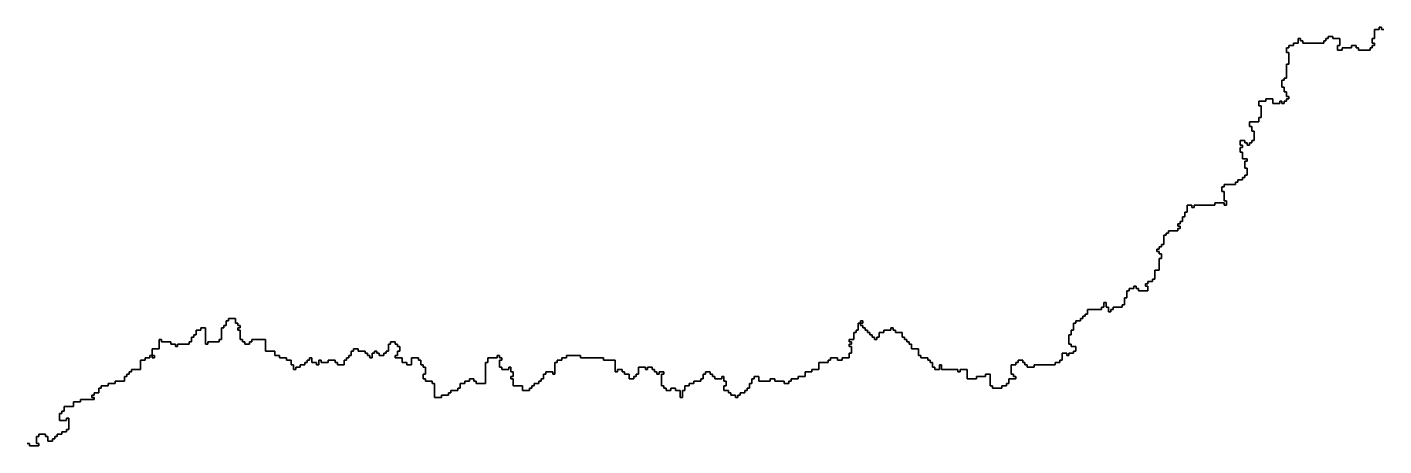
# Model space of a CAD drawing. Header units: inches. Extents: x -98695 to 376223, y 1122520 to 1501782.
# Drawn here: x 84936 to 103013, y 1211729 to 1217312 of the extents above; entities that cross this region are included whole.
import ezdxf

# ---------------------------------------------------------------- set-up
doc = ezdxf.new("R2010")
doc.units = ezdxf.units.IN
doc.header["$MEASUREMENT"] = 0
doc.layers.add('subs1', color=7, linetype='Continuous', true_color=0xc8dcf7)

msp = doc.modelspace()

# ---------------------------------------------------------------- linework, layer by layer
at = {"layer": 'subs1'}
for points in [[(103013, 1217281, 0), (102982, 1217281, 0), (102982, 1217312, 0), (102951, 1217312, 0), (102951, 1217281, 0), (102889, 1217281, 0), (102889, 1217158, 0), (102858, 1217158, 0), (102858, 1217096, 0), (102889, 1217096, 0), (102889, 1217065, 0), (102858, 1217065, 0), (102858, 1217034, 0), (102828, 1217034, 0), (102828, 1217004, 0), (102673, 1217004, 0), (102673, 1217034, 0), (102642, 1217034, 0), (102642, 1217065, 0), (102581, 1217065, 0), (102581, 1217034, 0), (102457, 1217034, 0), (102457, 1217004, 0), (102396, 1217004, 0), (102396, 1217065, 0), (102427, 1217065, 0), (102427, 1217158, 0), (102334, 1217158, 0), (102334, 1217189, 0), (102272, 1217189, 0), (102272, 1217158, 0), (102241, 1217158, 0), (102241, 1217127, 0), (102211, 1217127, 0), (102211, 1217096, 0), (101933, 1217096, 0), (101933, 1217127, 0), (101902, 1217127, 0), (101902, 1217158, 0), (101871, 1217158, 0), (101871, 1217096, 0), (101810, 1217096, 0), (101810, 1217065, 0), (101748, 1217065, 0), (101748, 1217034, 0), (101717, 1217034, 0), (101717, 1216973, 0), (101748, 1216973, 0), (101748, 1216818, 0), (101717, 1216818, 0), (101717, 1216633, 0), (101686, 1216633, 0), (101686, 1216603, 0), (101655, 1216603, 0), (101655, 1216510, 0), (101686, 1216510, 0), (101686, 1216448, 0), (101717, 1216448, 0), (101717, 1216387, 0), (101748, 1216387, 0), (101748, 1216356, 0), (101717, 1216356, 0), (101717, 1216325, 0), (101686, 1216325, 0), (101686, 1216294, 0), (101655, 1216294, 0), (101655, 1216325, 0), (101625, 1216325, 0), (101625, 1216294, 0), (101532, 1216294, 0), (101532, 1216356, 0), (101439, 1216356, 0), (101439, 1216325, 0), (101347, 1216325, 0), (101347, 1216263, 0), (101378, 1216263, 0), (101378, 1216109, 0), (101347, 1216109, 0), (101347, 1216047, 0), (101224, 1216047, 0), (101224, 1215986, 0), (101254, 1215986, 0), (101254, 1215924, 0), (101285, 1215924, 0), (101285, 1215800, 0), (101254, 1215800, 0), (101254, 1215770, 0), (101224, 1215770, 0), (101224, 1215739, 0), (101193, 1215739, 0), (101193, 1215770, 0), (101162, 1215770, 0), (101162, 1215800, 0), (101100, 1215800, 0), (101100, 1215739, 0), (101131, 1215739, 0), (101131, 1215708, 0), (101100, 1215708, 0), (101100, 1215646, 0), (101131, 1215646, 0), (101131, 1215554, 0), (101193, 1215554, 0), (101193, 1215523, 0), (101162, 1215523, 0), (101162, 1215430, 0), (101193, 1215430, 0), (101193, 1215338, 0), (101162, 1215338, 0), (101162, 1215307, 0), (101131, 1215307, 0), (101131, 1215276, 0), (101069, 1215276, 0), (101069, 1215245, 0), (101038, 1215245, 0), (101038, 1215214, 0), (100884, 1215214, 0), (100884, 1215184, 0), (100853, 1215184, 0), (100853, 1215122, 0), (100884, 1215122, 0), (100884, 1214998, 0), (100915, 1214998, 0), (100915, 1214937, 0), (100884, 1214937, 0), (100884, 1214968, 0), (100761, 1214968, 0), (100761, 1214937, 0), (100483, 1214937, 0), (100483, 1214906, 0), (100452, 1214906, 0), (100452, 1214937, 0), (100391, 1214937, 0), (100391, 1214844, 0), (100360, 1214844, 0), (100360, 1214783, 0), (100329, 1214783, 0), (100329, 1214721, 0), (100298, 1214721, 0), (100298, 1214690, 0), (100267, 1214690, 0), (100267, 1214659, 0), (100298, 1214659, 0), (100298, 1214628, 0), (100267, 1214628, 0), (100267, 1214597, 0), (100144, 1214597, 0), (100144, 1214567, 0), (100113, 1214567, 0), (100113, 1214536, 0), (100082, 1214536, 0), (100082, 1214412, 0), (100051, 1214412, 0), (100051, 1214382, 0), (100020, 1214382, 0), (100020, 1214351, 0), (99990, 1214351, 0), (99990, 1214320, 0), (100020, 1214320, 0), (100020, 1214289, 0), (100051, 1214289, 0), (100051, 1214227, 0), (100020, 1214227, 0), (100020, 1214073, 0), (99959, 1214073, 0), (99959, 1213950, 0), (99928, 1213950, 0), (99928, 1213919, 0), (99866, 1213919, 0), (99866, 1213888, 0), (99835, 1213888, 0), (99835, 1213857, 0), (99866, 1213857, 0), (99866, 1213795, 0), (99743, 1213795, 0), (99743, 1213826, 0), (99712, 1213826, 0), (99712, 1213857, 0), (99681, 1213857, 0), (99681, 1213826, 0), (99619, 1213826, 0), (99619, 1213795, 0), (99589, 1213795, 0), (99589, 1213703, 0), (99558, 1213703, 0), (99558, 1213610, 0), (99527, 1213610, 0), (99527, 1213580, 0), (99404, 1213580, 0), (99404, 1213549, 0), (99373, 1213549, 0), (99373, 1213518, 0), (99342, 1213518, 0), (99342, 1213580, 0), (99311, 1213580, 0), (99311, 1213641, 0), (99280, 1213641, 0), (99280, 1213580, 0), (99249, 1213580, 0), (99249, 1213549, 0), (99064, 1213549, 0), (99064, 1213487, 0), (99033, 1213487, 0), (99033, 1213456, 0), (99003, 1213456, 0), (99003, 1213425, 0), (98972, 1213425, 0), (98972, 1213394, 0), (98910, 1213394, 0), (98910, 1213364, 0), (98879, 1213364, 0), (98879, 1213271, 0), (98848, 1213271, 0), (98848, 1213209, 0), (98817, 1213209, 0), (98817, 1213086, 0), (98848, 1213086, 0), (98848, 1213055, 0), (98910, 1213055, 0), (98910, 1212993, 0), (98879, 1212993, 0), (98879, 1212963, 0), (98817, 1212963, 0), (98817, 1212932, 0), (98787, 1212932, 0), (98787, 1212963, 0), (98725, 1212963, 0), (98725, 1212870, 0), (98694, 1212870, 0), (98694, 1212839, 0), (98632, 1212839, 0), (98632, 1212808, 0), (98355, 1212808, 0), (98355, 1212778, 0), (98262, 1212778, 0), (98262, 1212808, 0), (98231, 1212808, 0), (98231, 1212839, 0), (98201, 1212839, 0), (98201, 1212870, 0), (98139, 1212870, 0), (98139, 1212839, 0), (98108, 1212839, 0), (98108, 1212808, 0), (98046, 1212808, 0), (98046, 1212685, 0), (98077, 1212685, 0), (98077, 1212654, 0), (98108, 1212654, 0), (98108, 1212623, 0), (98015, 1212623, 0), (98015, 1212562, 0), (97985, 1212562, 0), (97985, 1212531, 0), (97923, 1212531, 0), (97923, 1212500, 0), (97800, 1212500, 0), (97800, 1212531, 0), (97769, 1212531, 0), (97769, 1212685, 0), (97707, 1212685, 0), (97707, 1212654, 0), (97584, 1212654, 0), (97584, 1212623, 0), (97460, 1212623, 0), (97460, 1212747, 0), (97368, 1212747, 0), (97368, 1212716, 0), (97337, 1212716, 0), (97337, 1212747, 0), (97121, 1212747, 0), (97121, 1212808, 0), (97090, 1212808, 0), (97090, 1212747, 0), (97028, 1212747, 0), (97028, 1212778, 0), (96998, 1212778, 0), (96998, 1212839, 0), (96967, 1212839, 0), (96967, 1212870, 0), (96936, 1212870, 0), (96936, 1212901, 0), (96843, 1212901, 0), (96843, 1212932, 0), (96812, 1212932, 0), (96812, 1213024, 0), (96720, 1213024, 0), (96720, 1213086, 0), (96689, 1213086, 0), (96689, 1213117, 0), (96658, 1213117, 0), (96658, 1213148, 0), (96627, 1213148, 0), (96627, 1213179, 0), (96597, 1213179, 0), (96597, 1213240, 0), (96504, 1213240, 0), (96504, 1213271, 0), (96473, 1213271, 0), (96473, 1213302, 0), (96442, 1213302, 0), (96442, 1213271, 0), (96350, 1213271, 0), (96350, 1213240, 0), (96288, 1213240, 0), (96288, 1213179, 0), (96257, 1213179, 0), (96257, 1213148, 0), (96226, 1213148, 0), (96226, 1213179, 0), (96195, 1213179, 0), (96195, 1213209, 0), (96165, 1213209, 0), (96165, 1213240, 0), (96134, 1213240, 0), (96134, 1213271, 0), (96103, 1213271, 0), (96103, 1213302, 0), (96072, 1213302, 0), (96072, 1213333, 0), (96041, 1213333, 0), (96041, 1213364, 0), (96072, 1213364, 0), (96072, 1213394, 0), (96041, 1213394, 0), (96041, 1213364, 0), (96010, 1213364, 0), (96010, 1213271, 0), (95980, 1213271, 0), (95980, 1213240, 0), (95949, 1213240, 0), (95949, 1213148, 0), (95887, 1213148, 0), (95887, 1213117, 0), (95918, 1213117, 0), (95918, 1213086, 0), (95887, 1213086, 0), (95887, 1213055, 0), (95918, 1213055, 0), (95918, 1212963, 0), (95887, 1212963, 0), (95887, 1212901, 0), (95794, 1212901, 0), (95794, 1212870, 0), (95733, 1212870, 0), (95733, 1212901, 0), (95640, 1212901, 0), (95640, 1212870, 0), (95609, 1212870, 0), (95609, 1212839, 0), (95486, 1212839, 0), (95486, 1212747, 0), (95393, 1212747, 0), (95393, 1212716, 0), (95301, 1212716, 0), (95301, 1212654, 0), (95208, 1212654, 0), (95208, 1212623, 0), (95116, 1212623, 0), (95116, 1212592, 0), (95085, 1212592, 0), (95085, 1212562, 0), (95023, 1212562, 0), (95023, 1212592, 0), (94900, 1212592, 0), (94900, 1212623, 0), (94838, 1212623, 0), (94838, 1212592, 0), (94684, 1212592, 0), (94684, 1212654, 0), (94622, 1212654, 0), (94622, 1212623, 0), (94591, 1212623, 0), (94591, 1212562, 0), (94561, 1212562, 0), (94561, 1212500, 0), (94530, 1212500, 0), (94530, 1212469, 0), (94499, 1212469, 0), (94499, 1212438, 0), (94437, 1212438, 0), (94437, 1212407, 0), (94406, 1212407, 0), (94406, 1212376, 0), (94376, 1212376, 0), (94376, 1212407, 0), (94314, 1212407, 0), (94314, 1212438, 0), (94283, 1212438, 0), (94283, 1212469, 0), (94221, 1212469, 0), (94221, 1212531, 0), (94252, 1212531, 0), (94252, 1212592, 0), (94221, 1212592, 0), (94221, 1212654, 0), (94190, 1212654, 0), (94190, 1212623, 0), (94098, 1212623, 0), (94098, 1212654, 0), (94067, 1212654, 0), (94067, 1212685, 0), (94036, 1212685, 0), (94036, 1212716, 0), (93975, 1212716, 0), (93975, 1212685, 0), (93944, 1212685, 0), (93944, 1212623, 0), (93913, 1212623, 0), (93913, 1212592, 0), (93820, 1212592, 0), (93820, 1212562, 0), (93759, 1212562, 0), (93759, 1212531, 0), (93697, 1212531, 0), (93697, 1212469, 0), (93666, 1212469, 0), (93666, 1212376, 0), (93635, 1212376, 0), (93635, 1212469, 0), (93574, 1212469, 0), (93574, 1212500, 0), (93512, 1212500, 0), (93512, 1212469, 0), (93450, 1212469, 0), (93450, 1212500, 0), (93419, 1212500, 0), (93419, 1212531, 0), (93388, 1212531, 0), (93388, 1212685, 0), (93419, 1212685, 0), (93419, 1212716, 0), (93358, 1212716, 0), (93358, 1212685, 0), (93327, 1212685, 0), (93327, 1212716, 0), (93296, 1212716, 0), (93296, 1212747, 0), (93265, 1212747, 0), (93265, 1212778, 0), (93203, 1212778, 0), (93203, 1212747, 0), (93173, 1212747, 0), (93173, 1212778, 0), (93080, 1212778, 0), (93080, 1212685, 0), (93049, 1212685, 0), (93049, 1212654, 0), (93018, 1212654, 0), (93018, 1212623, 0), (92957, 1212623, 0), (92957, 1212685, 0), (92895, 1212685, 0), (92895, 1212716, 0), (92864, 1212716, 0), (92864, 1212747, 0), (92802, 1212747, 0), (92802, 1212716, 0), (92771, 1212716, 0), (92771, 1212870, 0), (92617, 1212870, 0), (92617, 1212901, 0), (92309, 1212901, 0), (92309, 1212932, 0), (92124, 1212932, 0), (92124, 1212901, 0), (92062, 1212901, 0), (92062, 1212870, 0), (92000, 1212870, 0), (92000, 1212839, 0), (91969, 1212839, 0), (91969, 1212685, 0), (91939, 1212685, 0), (91939, 1212716, 0), (91846, 1212716, 0), (91846, 1212685, 0), (91815, 1212685, 0), (91815, 1212623, 0), (91784, 1212623, 0), (91784, 1212592, 0), (91754, 1212592, 0), (91754, 1212562, 0), (91692, 1212562, 0), (91692, 1212531, 0), (91661, 1212531, 0), (91661, 1212500, 0), (91630, 1212500, 0), (91630, 1212469, 0), (91538, 1212469, 0), (91538, 1212531, 0), (91414, 1212531, 0), (91414, 1212623, 0), (91383, 1212623, 0), (91383, 1212654, 0), (91414, 1212654, 0), (91414, 1212716, 0), (91383, 1212716, 0), (91383, 1212778, 0), (91353, 1212778, 0), (91353, 1212747, 0), (91260, 1212747, 0), (91260, 1212778, 0), (91229, 1212778, 0), (91229, 1212870, 0), (91260, 1212870, 0), (91260, 1212901, 0), (91229, 1212901, 0), (91229, 1212932, 0), (91198, 1212932, 0), (91198, 1212901, 0), (91075, 1212901, 0), (91075, 1212839, 0), (91044, 1212839, 0), (91044, 1212562, 0), (90921, 1212562, 0), (90921, 1212592, 0), (90890, 1212592, 0), (90890, 1212623, 0), (90828, 1212623, 0), (90828, 1212592, 0), (90766, 1212592, 0), (90766, 1212562, 0), (90705, 1212562, 0), (90705, 1212500, 0), (90674, 1212500, 0), (90674, 1212469, 0), (90581, 1212469, 0), (90581, 1212438, 0), (90551, 1212438, 0), (90551, 1212407, 0), (90458, 1212407, 0), (90458, 1212376, 0), (90365, 1212376, 0), (90365, 1212562, 0), (90335, 1212562, 0), (90335, 1212592, 0), (90242, 1212592, 0), (90242, 1212623, 0), (90211, 1212623, 0), (90211, 1212685, 0), (90242, 1212685, 0), (90242, 1212778, 0), (90211, 1212778, 0), (90211, 1212808, 0), (90180, 1212808, 0), (90180, 1212870, 0), (90150, 1212870, 0), (90150, 1212901, 0), (90057, 1212901, 0), (90057, 1212808, 0), (89995, 1212808, 0), (89995, 1212839, 0), (89934, 1212839, 0), (89934, 1212901, 0), (89841, 1212901, 0), (89841, 1212932, 0), (89872, 1212932, 0), (89872, 1212993, 0), (89903, 1212993, 0), (89903, 1213055, 0), (89872, 1213055, 0), (89872, 1213086, 0), (89841, 1213086, 0), (89841, 1213117, 0), (89779, 1213117, 0), (89779, 1213086, 0), (89749, 1213086, 0), (89749, 1212993, 0), (89718, 1212993, 0), (89718, 1212963, 0), (89687, 1212963, 0), (89687, 1212932, 0), (89625, 1212932, 0), (89625, 1212963, 0), (89594, 1212963, 0), (89594, 1212993, 0), (89563, 1212993, 0), (89563, 1212963, 0), (89533, 1212963, 0), (89533, 1212901, 0), (89502, 1212901, 0), (89502, 1212932, 0), (89471, 1212932, 0), (89471, 1212963, 0), (89440, 1212963, 0), (89440, 1212993, 0), (89347, 1212993, 0), (89347, 1213024, 0), (89286, 1213024, 0), (89286, 1212993, 0), (89255, 1212993, 0), (89255, 1212932, 0), (89224, 1212932, 0), (89224, 1212901, 0), (89193, 1212901, 0), (89193, 1212870, 0), (89162, 1212870, 0), (89162, 1212808, 0), (89070, 1212808, 0), (89070, 1212839, 0), (89039, 1212839, 0), (89039, 1212870, 0), (88946, 1212870, 0), (88946, 1212839, 0), (88854, 1212839, 0), (88854, 1212870, 0), (88823, 1212870, 0), (88823, 1212808, 0), (88792, 1212808, 0), (88792, 1212839, 0), (88731, 1212839, 0), (88731, 1212901, 0), (88700, 1212901, 0), (88700, 1212870, 0), (88669, 1212870, 0), (88669, 1212839, 0), (88638, 1212839, 0), (88638, 1212808, 0), (88576, 1212808, 0), (88576, 1212778, 0), (88515, 1212778, 0), (88515, 1212747, 0), (88484, 1212747, 0), (88484, 1212808, 0), (88453, 1212808, 0), (88453, 1212870, 0), (88391, 1212870, 0), (88391, 1212901, 0), (88299, 1212901, 0), (88299, 1212932, 0), (88237, 1212932, 0), (88237, 1212993, 0), (88114, 1212993, 0), (88114, 1213148, 0), (87929, 1213148, 0), (87929, 1213117, 0), (87898, 1213117, 0), (87898, 1213086, 0), (87836, 1213086, 0), (87836, 1213117, 0), (87805, 1213117, 0), (87805, 1213148, 0), (87774, 1213148, 0), (87774, 1213271, 0), (87743, 1213271, 0), (87743, 1213302, 0), (87774, 1213302, 0), (87774, 1213333, 0), (87743, 1213333, 0), (87743, 1213364, 0), (87713, 1213364, 0), (87713, 1213425, 0), (87620, 1213425, 0), (87620, 1213394, 0), (87589, 1213394, 0), (87589, 1213333, 0), (87558, 1213333, 0), (87558, 1213302, 0), (87528, 1213302, 0), (87528, 1213148, 0), (87497, 1213148, 0), (87497, 1213117, 0), (87342, 1213117, 0), (87342, 1213086, 0), (87312, 1213086, 0), (87312, 1213302, 0), (87250, 1213302, 0), (87250, 1213271, 0), (87188, 1213271, 0), (87188, 1213209, 0), (87157, 1213209, 0), (87157, 1213179, 0), (87127, 1213179, 0), (87127, 1213117, 0), (87096, 1213117, 0), (87096, 1213086, 0), (86941, 1213086, 0), (86941, 1213055, 0), (86911, 1213055, 0), (86911, 1213086, 0), (86849, 1213086, 0), (86849, 1213117, 0), (86726, 1213117, 0), (86726, 1213148, 0), (86695, 1213148, 0), (86695, 1213024, 0), (86602, 1213024, 0), (86602, 1212932, 0), (86571, 1212932, 0), (86571, 1212901, 0), (86510, 1212901, 0), (86510, 1212870, 0), (86448, 1212870, 0), (86448, 1212747, 0), (86325, 1212747, 0), (86325, 1212716, 0), (86294, 1212716, 0), (86294, 1212685, 0), (86263, 1212685, 0), (86263, 1212654, 0), (86232, 1212654, 0), (86232, 1212592, 0), (86109, 1212592, 0), (86109, 1212562, 0), (86016, 1212562, 0), (86016, 1212531, 0), (85923, 1212531, 0), (85923, 1212500, 0), (85893, 1212500, 0), (85893, 1212438, 0), (85831, 1212438, 0), (85831, 1212407, 0), (85800, 1212407, 0), (85800, 1212376, 0), (85831, 1212376, 0), (85831, 1212346, 0), (85646, 1212346, 0), (85646, 1212315, 0), (85553, 1212315, 0), (85553, 1212253, 0), (85430, 1212253, 0), (85430, 1212191, 0), (85399, 1212191, 0), (85399, 1212161, 0), (85368, 1212161, 0), (85368, 1212068, 0), (85461, 1212068, 0), (85461, 1212099, 0), (85492, 1212099, 0), (85492, 1211945, 0), (85461, 1211945, 0), (85461, 1211914, 0), (85399, 1211914, 0), (85399, 1211883, 0), (85337, 1211883, 0), (85337, 1211852, 0), (85307, 1211852, 0), (85307, 1211821, 0), (85276, 1211821, 0), (85276, 1211790, 0), (85214, 1211790, 0), (85214, 1211852, 0), (85183, 1211852, 0), (85183, 1211883, 0), (85091, 1211883, 0), (85091, 1211852, 0), (85060, 1211852, 0), (85060, 1211760, 0), (85091, 1211760, 0), (85091, 1211729, 0), (84967, 1211729, 0), (84967, 1211760, 0), (84936, 1211760, 0)], [(84936, 1211760, 0), (84967, 1211760, 0), (84967, 1211729, 0), (85091, 1211729, 0), (85091, 1211760, 0), (85060, 1211760, 0), (85060, 1211852, 0), (85091, 1211852, 0), (85091, 1211883, 0), (85183, 1211883, 0), (85183, 1211852, 0), (85214, 1211852, 0), (85214, 1211790, 0), (85276, 1211790, 0), (85276, 1211821, 0), (85307, 1211821, 0), (85307, 1211852, 0), (85337, 1211852, 0), (85337, 1211883, 0), (85399, 1211883, 0), (85399, 1211914, 0), (85461, 1211914, 0), (85461, 1211945, 0), (85492, 1211945, 0), (85492, 1212099, 0), (85461, 1212099, 0), (85461, 1212068, 0), (85368, 1212068, 0), (85368, 1212161, 0), (85399, 1212161, 0), (85399, 1212191, 0), (85430, 1212191, 0), (85430, 1212253, 0), (85553, 1212253, 0), (85553, 1212315, 0), (85646, 1212315, 0), (85646, 1212346, 0), (85831, 1212346, 0), (85831, 1212376, 0), (85800, 1212376, 0), (85800, 1212407, 0), (85831, 1212407, 0), (85831, 1212438, 0), (85893, 1212438, 0), (85893, 1212500, 0), (85923, 1212500, 0), (85923, 1212531, 0), (86016, 1212531, 0), (86016, 1212562, 0), (86109, 1212562, 0), (86109, 1212592, 0), (86232, 1212592, 0), (86232, 1212654, 0), (86263, 1212654, 0), (86263, 1212685, 0), (86294, 1212685, 0), (86294, 1212716, 0), (86325, 1212716, 0), (86325, 1212747, 0), (86448, 1212747, 0), (86448, 1212870, 0), (86510, 1212870, 0), (86510, 1212901, 0), (86571, 1212901, 0), (86571, 1212932, 0), (86602, 1212932, 0), (86602, 1212901, 0), (86633, 1212901, 0), (86633, 1212932, 0), (86602, 1212932, 0), (86602, 1213024, 0), (86695, 1213024, 0), (86695, 1213148, 0), (86726, 1213148, 0), (86726, 1213117, 0), (86849, 1213117, 0), (86849, 1213086, 0), (86911, 1213086, 0), (86911, 1213055, 0), (86941, 1213055, 0), (86941, 1213086, 0), (87096, 1213086, 0), (87096, 1213117, 0), (87127, 1213117, 0), (87127, 1213179, 0), (87157, 1213179, 0), (87157, 1213209, 0), (87188, 1213209, 0), (87188, 1213271, 0), (87250, 1213271, 0), (87250, 1213302, 0), (87312, 1213302, 0), (87312, 1213086, 0), (87342, 1213086, 0), (87342, 1213117, 0), (87497, 1213117, 0), (87497, 1213148, 0), (87528, 1213148, 0), (87528, 1213302, 0), (87558, 1213302, 0), (87558, 1213333, 0), (87589, 1213333, 0), (87589, 1213394, 0), (87620, 1213394, 0), (87620, 1213425, 0), (87713, 1213425, 0), (87713, 1213364, 0), (87743, 1213364, 0), (87743, 1213333, 0), (87774, 1213333, 0), (87774, 1213302, 0), (87743, 1213302, 0), (87743, 1213271, 0), (87774, 1213271, 0), (87774, 1213148, 0), (87805, 1213148, 0), (87805, 1213117, 0), (87836, 1213117, 0), (87836, 1213086, 0), (87898, 1213086, 0), (87898, 1213117, 0), (87929, 1213117, 0), (87929, 1213148, 0), (88114, 1213148, 0), (88114, 1212993, 0), (88237, 1212993, 0), (88237, 1212932, 0), (88299, 1212932, 0), (88299, 1212901, 0), (88391, 1212901, 0), (88391, 1212870, 0), (88453, 1212870, 0), (88453, 1212808, 0), (88484, 1212808, 0), (88484, 1212747, 0), (88515, 1212747, 0), (88515, 1212778, 0), (88576, 1212778, 0), (88576, 1212808, 0), (88638, 1212808, 0), (88638, 1212839, 0), (88669, 1212839, 0), (88669, 1212870, 0), (88700, 1212870, 0), (88700, 1212901, 0), (88731, 1212901, 0), (88731, 1212839, 0), (88792, 1212839, 0), (88792, 1212808, 0), (88823, 1212808, 0), (88823, 1212870, 0), (88854, 1212870, 0), (88854, 1212839, 0), (88946, 1212839, 0), (88946, 1212870, 0), (89039, 1212870, 0), (89039, 1212839, 0), (89070, 1212839, 0), (89070, 1212808, 0), (89162, 1212808, 0), (89162, 1212870, 0), (89193, 1212870, 0), (89193, 1212901, 0), (89224, 1212901, 0), (89224, 1212932, 0), (89255, 1212932, 0), (89255, 1212993, 0), (89286, 1212993, 0), (89286, 1213024, 0), (89347, 1213024, 0), (89347, 1212993, 0), (89440, 1212993, 0), (89440, 1212963, 0), (89471, 1212963, 0), (89471, 1212932, 0), (89502, 1212932, 0), (89502, 1212901, 0), (89533, 1212901, 0), (89533, 1212963, 0), (89563, 1212963, 0), (89563, 1212993, 0), (89594, 1212993, 0), (89594, 1212963, 0), (89625, 1212963, 0), (89625, 1212932, 0), (89687, 1212932, 0), (89687, 1212963, 0), (89718, 1212963, 0), (89718, 1212993, 0), (89749, 1212993, 0), (89749, 1213086, 0), (89779, 1213086, 0), (89779, 1213117, 0), (89841, 1213117, 0), (89841, 1213086, 0), (89872, 1213086, 0), (89872, 1213055, 0), (89903, 1213055, 0), (89903, 1212993, 0), (89872, 1212993, 0), (89872, 1212932, 0), (89841, 1212932, 0), (89841, 1212901, 0), (89934, 1212901, 0), (89934, 1212839, 0), (89995, 1212839, 0), (89995, 1212808, 0), (90057, 1212808, 0), (90057, 1212901, 0), (90150, 1212901, 0), (90150, 1212870, 0), (90180, 1212870, 0), (90180, 1212808, 0), (90211, 1212808, 0), (90211, 1212778, 0), (90242, 1212778, 0), (90242, 1212685, 0), (90211, 1212685, 0), (90211, 1212623, 0), (90242, 1212623, 0), (90242, 1212592, 0), (90335, 1212592, 0), (90335, 1212562, 0), (90365, 1212562, 0), (90365, 1212376, 0), (90458, 1212376, 0), (90458, 1212407, 0), (90551, 1212407, 0), (90551, 1212438, 0), (90581, 1212438, 0), (90581, 1212469, 0), (90674, 1212469, 0), (90674, 1212500, 0), (90705, 1212500, 0), (90705, 1212562, 0), (90766, 1212562, 0), (90766, 1212592, 0), (90828, 1212592, 0), (90828, 1212623, 0), (90890, 1212623, 0), (90890, 1212592, 0), (90921, 1212592, 0), (90921, 1212562, 0), (91044, 1212562, 0), (91044, 1212839, 0), (91075, 1212839, 0), (91075, 1212901, 0), (91198, 1212901, 0), (91198, 1212932, 0), (91229, 1212932, 0), (91229, 1212901, 0), (91260, 1212901, 0), (91260, 1212870, 0), (91229, 1212870, 0), (91229, 1212778, 0), (91260, 1212778, 0), (91260, 1212747, 0), (91353, 1212747, 0), (91353, 1212778, 0), (91383, 1212778, 0), (91383, 1212716, 0), (91414, 1212716, 0), (91414, 1212654, 0), (91383, 1212654, 0), (91383, 1212623, 0), (91414, 1212623, 0), (91414, 1212531, 0), (91538, 1212531, 0), (91538, 1212469, 0), (91630, 1212469, 0), (91630, 1212500, 0), (91661, 1212500, 0), (91661, 1212531, 0), (91692, 1212531, 0), (91692, 1212562, 0), (91754, 1212562, 0), (91754, 1212592, 0), (91784, 1212592, 0), (91784, 1212623, 0), (91815, 1212623, 0), (91815, 1212685, 0), (91846, 1212685, 0), (91846, 1212716, 0), (91939, 1212716, 0), (91939, 1212685, 0), (91969, 1212685, 0), (91969, 1212839, 0), (92000, 1212839, 0), (92000, 1212870, 0), (92062, 1212870, 0), (92062, 1212901, 0), (92124, 1212901, 0), (92124, 1212932, 0), (92309, 1212932, 0), (92309, 1212901, 0), (92617, 1212901, 0), (92617, 1212870, 0), (92771, 1212870, 0), (92771, 1212716, 0), (92802, 1212716, 0), (92802, 1212747, 0), (92864, 1212747, 0), (92864, 1212716, 0), (92895, 1212716, 0), (92895, 1212685, 0), (92957, 1212685, 0), (92957, 1212623, 0), (93018, 1212623, 0), (93018, 1212654, 0), (93049, 1212654, 0), (93049, 1212685, 0), (93080, 1212685, 0), (93080, 1212778, 0), (93173, 1212778, 0), (93173, 1212747, 0), (93203, 1212747, 0), (93203, 1212778, 0), (93265, 1212778, 0), (93265, 1212747, 0), (93296, 1212747, 0), (93296, 1212716, 0), (93327, 1212716, 0), (93327, 1212685, 0), (93358, 1212685, 0), (93358, 1212716, 0), (93419, 1212716, 0), (93419, 1212685, 0), (93388, 1212685, 0), (93388, 1212531, 0), (93419, 1212531, 0), (93419, 1212500, 0), (93450, 1212500, 0), (93450, 1212469, 0), (93512, 1212469, 0), (93512, 1212500, 0), (93574, 1212500, 0), (93574, 1212469, 0), (93635, 1212469, 0), (93635, 1212376, 0), (93666, 1212376, 0), (93666, 1212469, 0), (93697, 1212469, 0), (93697, 1212531, 0), (93759, 1212531, 0), (93759, 1212562, 0), (93820, 1212562, 0), (93820, 1212592, 0), (93913, 1212592, 0), (93913, 1212623, 0), (93944, 1212623, 0), (93944, 1212685, 0), (93975, 1212685, 0), (93975, 1212716, 0), (94036, 1212716, 0), (94036, 1212685, 0), (94067, 1212685, 0), (94067, 1212654, 0), (94098, 1212654, 0), (94098, 1212623, 0), (94190, 1212623, 0), (94190, 1212654, 0), (94221, 1212654, 0), (94221, 1212592, 0), (94252, 1212592, 0), (94252, 1212531, 0), (94221, 1212531, 0), (94221, 1212469, 0), (94283, 1212469, 0), (94283, 1212438, 0), (94314, 1212438, 0), (94314, 1212407, 0), (94376, 1212407, 0), (94376, 1212376, 0), (94406, 1212376, 0), (94406, 1212407, 0), (94437, 1212407, 0), (94437, 1212438, 0), (94499, 1212438, 0), (94499, 1212469, 0), (94530, 1212469, 0), (94530, 1212500, 0), (94561, 1212500, 0), (94561, 1212562, 0), (94591, 1212562, 0), (94591, 1212623, 0), (94622, 1212623, 0), (94622, 1212654, 0), (94684, 1212654, 0), (94684, 1212592, 0), (94838, 1212592, 0), (94838, 1212623, 0), (94900, 1212623, 0), (94900, 1212592, 0), (95023, 1212592, 0), (95023, 1212562, 0), (95085, 1212562, 0), (95085, 1212592, 0), (95116, 1212592, 0), (95116, 1212623, 0), (95208, 1212623, 0), (95208, 1212654, 0), (95301, 1212654, 0), (95301, 1212716, 0), (95393, 1212716, 0), (95393, 1212747, 0), (95486, 1212747, 0), (95486, 1212839, 0), (95609, 1212839, 0), (95609, 1212870, 0), (95640, 1212870, 0), (95640, 1212901, 0), (95733, 1212901, 0), (95733, 1212870, 0), (95794, 1212870, 0), (95794, 1212901, 0), (95887, 1212901, 0), (95887, 1212963, 0), (95918, 1212963, 0), (95918, 1213055, 0), (95887, 1213055, 0), (95887, 1213086, 0), (95918, 1213086, 0), (95918, 1213117, 0), (95887, 1213117, 0), (95887, 1213148, 0), (95949, 1213148, 0), (95949, 1213240, 0), (95980, 1213240, 0), (95980, 1213271, 0), (96010, 1213271, 0), (96010, 1213364, 0), (96041, 1213364, 0), (96041, 1213333, 0), (96072, 1213333, 0), (96072, 1213302, 0), (96103, 1213302, 0), (96103, 1213271, 0), (96134, 1213271, 0), (96134, 1213240, 0), (96165, 1213240, 0), (96165, 1213209, 0), (96195, 1213209, 0), (96195, 1213179, 0), (96226, 1213179, 0), (96226, 1213148, 0), (96257, 1213148, 0), (96257, 1213179, 0), (96288, 1213179, 0), (96288, 1213240, 0), (96350, 1213240, 0), (96350, 1213271, 0), (96442, 1213271, 0), (96442, 1213302, 0), (96473, 1213302, 0), (96473, 1213271, 0), (96504, 1213271, 0), (96504, 1213240, 0), (96597, 1213240, 0), (96597, 1213179, 0), (96627, 1213179, 0), (96627, 1213148, 0), (96658, 1213148, 0), (96658, 1213117, 0), (96689, 1213117, 0), (96689, 1213086, 0), (96720, 1213086, 0), (96720, 1213024, 0), (96812, 1213024, 0), (96812, 1212932, 0), (96843, 1212932, 0), (96843, 1212901, 0), (96936, 1212901, 0), (96936, 1212870, 0), (96967, 1212870, 0), (96967, 1212839, 0), (96998, 1212839, 0), (96998, 1212778, 0), (97028, 1212778, 0), (97028, 1212747, 0), (97090, 1212747, 0), (97090, 1212808, 0), (97121, 1212808, 0), (97121, 1212747, 0), (97337, 1212747, 0), (97337, 1212716, 0), (97368, 1212716, 0), (97368, 1212747, 0), (97460, 1212747, 0), (97460, 1212623, 0), (97584, 1212623, 0), (97584, 1212654, 0), (97707, 1212654, 0), (97707, 1212685, 0), (97769, 1212685, 0), (97769, 1212531, 0), (97800, 1212531, 0), (97800, 1212500, 0), (97923, 1212500, 0), (97923, 1212531, 0), (97985, 1212531, 0), (97985, 1212562, 0), (98015, 1212562, 0), (98015, 1212623, 0), (98108, 1212623, 0), (98108, 1212654, 0), (98077, 1212654, 0), (98077, 1212685, 0), (98046, 1212685, 0), (98046, 1212808, 0), (98108, 1212808, 0), (98108, 1212839, 0), (98139, 1212839, 0), (98139, 1212870, 0), (98201, 1212870, 0), (98201, 1212839, 0), (98231, 1212839, 0), (98231, 1212808, 0), (98262, 1212808, 0), (98262, 1212778, 0), (98355, 1212778, 0), (98355, 1212808, 0), (98632, 1212808, 0), (98632, 1212839, 0), (98694, 1212839, 0), (98694, 1212870, 0), (98725, 1212870, 0), (98725, 1212963, 0), (98787, 1212963, 0), (98787, 1212932, 0), (98817, 1212932, 0), (98817, 1212963, 0), (98879, 1212963, 0), (98879, 1212993, 0), (98910, 1212993, 0), (98910, 1213055, 0), (98848, 1213055, 0), (98848, 1213086, 0), (98817, 1213086, 0), (98817, 1213209, 0), (98848, 1213209, 0), (98848, 1213271, 0), (98879, 1213271, 0), (98879, 1213364, 0), (98910, 1213364, 0), (98910, 1213394, 0), (98972, 1213394, 0), (98972, 1213425, 0), (99003, 1213425, 0), (99003, 1213456, 0), (99033, 1213456, 0), (99033, 1213487, 0), (99064, 1213487, 0), (99064, 1213549, 0), (99249, 1213549, 0), (99249, 1213580, 0), (99280, 1213580, 0), (99280, 1213641, 0), (99311, 1213641, 0), (99311, 1213580, 0), (99342, 1213580, 0), (99342, 1213518, 0), (99373, 1213518, 0), (99373, 1213549, 0), (99404, 1213549, 0), (99404, 1213580, 0), (99527, 1213580, 0), (99527, 1213610, 0), (99558, 1213610, 0), (99558, 1213703, 0), (99589, 1213703, 0), (99589, 1213795, 0), (99619, 1213795, 0), (99619, 1213826, 0), (99681, 1213826, 0), (99681, 1213857, 0), (99712, 1213857, 0), (99712, 1213826, 0), (99743, 1213826, 0), (99743, 1213795, 0), (99866, 1213795, 0), (99866, 1213857, 0), (99835, 1213857, 0), (99835, 1213888, 0), (99866, 1213888, 0), (99866, 1213919, 0), (99928, 1213919, 0), (99928, 1213950, 0), (99959, 1213950, 0), (99959, 1214073, 0), (100020, 1214073, 0), (100020, 1214227, 0), (100051, 1214227, 0), (100051, 1214289, 0), (100020, 1214289, 0), (100020, 1214320, 0), (99990, 1214320, 0), (99990, 1214351, 0), (100020, 1214351, 0), (100020, 1214382, 0), (100051, 1214382, 0), (100051, 1214412, 0), (100082, 1214412, 0), (100082, 1214536, 0), (100113, 1214536, 0), (100113, 1214567, 0), (100144, 1214567, 0), (100144, 1214597, 0), (100267, 1214597, 0), (100267, 1214628, 0), (100298, 1214628, 0), (100298, 1214659, 0), (100267, 1214659, 0), (100267, 1214690, 0), (100298, 1214690, 0), (100298, 1214721, 0), (100329, 1214721, 0), (100329, 1214783, 0), (100360, 1214783, 0), (100360, 1214844, 0), (100391, 1214844, 0), (100391, 1214937, 0), (100452, 1214937, 0), (100452, 1214906, 0), (100483, 1214906, 0), (100483, 1214937, 0), (100761, 1214937, 0), (100761, 1214968, 0), (100884, 1214968, 0), (100884, 1214937, 0), (100915, 1214937, 0), (100915, 1214998, 0), (100884, 1214998, 0), (100884, 1215122, 0), (100853, 1215122, 0), (100853, 1215184, 0), (100884, 1215184, 0), (100884, 1215214, 0), (101038, 1215214, 0), (101038, 1215245, 0), (101069, 1215245, 0), (101069, 1215276, 0), (101131, 1215276, 0), (101131, 1215307, 0), (101162, 1215307, 0), (101162, 1215338, 0), (101193, 1215338, 0), (101193, 1215430, 0), (101162, 1215430, 0), (101162, 1215523, 0), (101193, 1215523, 0), (101193, 1215554, 0), (101131, 1215554, 0), (101131, 1215646, 0), (101100, 1215646, 0), (101100, 1215708, 0), (101131, 1215708, 0), (101131, 1215739, 0), (101100, 1215739, 0), (101100, 1215800, 0), (101162, 1215800, 0), (101162, 1215770, 0), (101193, 1215770, 0), (101193, 1215739, 0), (101224, 1215739, 0), (101224, 1215770, 0), (101254, 1215770, 0), (101254, 1215800, 0), (101285, 1215800, 0), (101285, 1215924, 0), (101254, 1215924, 0), (101254, 1215986, 0), (101224, 1215986, 0), (101224, 1216047, 0), (101347, 1216047, 0), (101347, 1216109, 0), (101378, 1216109, 0), (101378, 1216263, 0), (101347, 1216263, 0), (101347, 1216325, 0), (101439, 1216325, 0), (101439, 1216356, 0), (101532, 1216356, 0), (101532, 1216294, 0), (101625, 1216294, 0), (101625, 1216325, 0), (101655, 1216325, 0), (101655, 1216294, 0), (101686, 1216294, 0), (101686, 1216325, 0), (101717, 1216325, 0), (101717, 1216356, 0), (101748, 1216356, 0), (101748, 1216387, 0), (101717, 1216387, 0), (101717, 1216448, 0), (101686, 1216448, 0), (101686, 1216510, 0), (101655, 1216510, 0), (101655, 1216603, 0), (101686, 1216603, 0), (101686, 1216633, 0), (101717, 1216633, 0), (101717, 1216818, 0), (101748, 1216818, 0), (101748, 1216973, 0), (101717, 1216973, 0), (101717, 1217034, 0), (101748, 1217034, 0), (101748, 1217065, 0), (101810, 1217065, 0), (101810, 1217096, 0), (101871, 1217096, 0), (101871, 1217158, 0), (101902, 1217158, 0), (101902, 1217127, 0), (101933, 1217127, 0), (101933, 1217096, 0), (102211, 1217096, 0), (102211, 1217127, 0), (102241, 1217127, 0), (102241, 1217158, 0), (102272, 1217158, 0), (102272, 1217189, 0), (102334, 1217189, 0), (102334, 1217158, 0), (102427, 1217158, 0), (102427, 1217065, 0), (102396, 1217065, 0), (102396, 1217004, 0), (102457, 1217004, 0), (102457, 1217034, 0), (102581, 1217034, 0), (102581, 1217065, 0), (102642, 1217065, 0), (102642, 1217034, 0), (102673, 1217034, 0), (102673, 1217004, 0), (102828, 1217004, 0), (102828, 1217034, 0), (102858, 1217034, 0), (102858, 1217065, 0), (102889, 1217065, 0), (102889, 1217096, 0), (102858, 1217096, 0), (102858, 1217158, 0), (102889, 1217158, 0), (102889, 1217281, 0), (102951, 1217281, 0), (102951, 1217312, 0), (102982, 1217312, 0), (102982, 1217281, 0), (103013, 1217281, 0)]]:
    msp.add_polyline3d(points, dxfattribs=at)
for points in [[(96041, 1213364, 0), (96041, 1213394, 0), (96072, 1213394, 0), (96072, 1213364, 0)], [(86602, 1212932, 0), (86633, 1212932, 0), (86633, 1212901, 0), (86602, 1212901, 0)]]:
    msp.add_polyline3d(points, close=True, dxfattribs=at)

doc.saveas('drawing.dxf')
